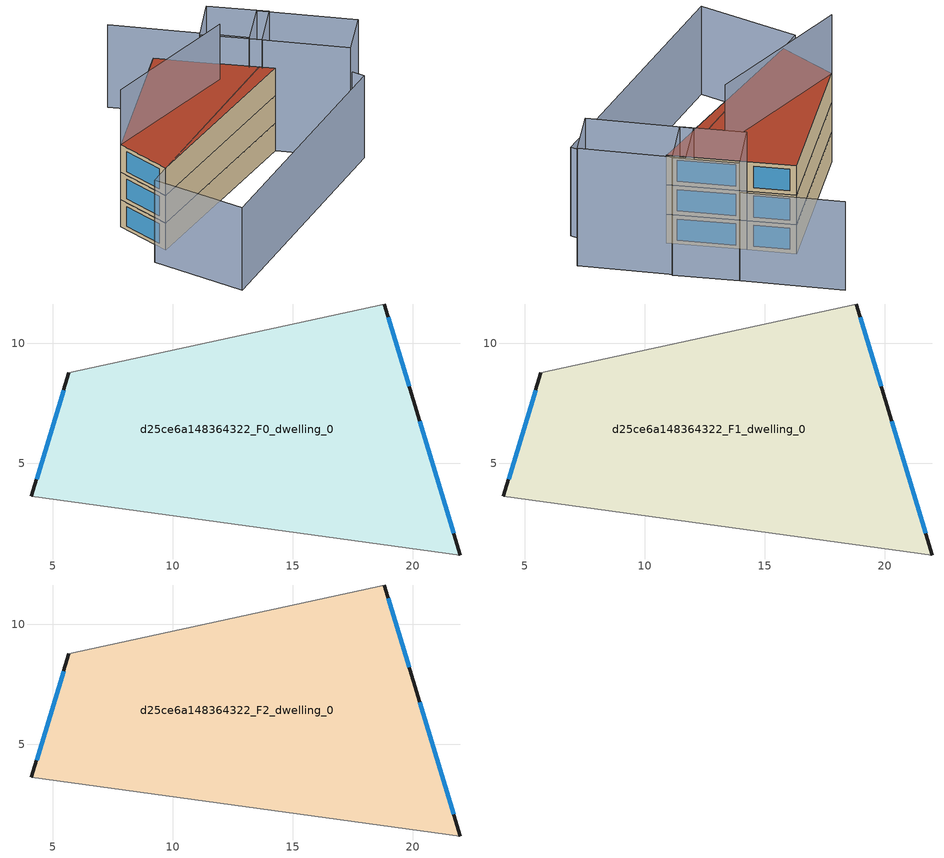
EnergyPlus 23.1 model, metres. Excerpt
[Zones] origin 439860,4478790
d25ce6a148364322_F0_dwelling_0
 floor ground (EU_floor_Construction): 18.81,11.63 20.01,7.65 21.97,1.18 4.11,3.62 5.68,8.76 z0
 wall outside (EU_wall_Construction): 5.68,8.76 4.11,3.62 / 21.97,1.18 20.01,7.65 18.81,11.63 z0:3
 wall adiabatic (EU_wall_Construction): 4.11,3.62 21.97,1.18 / 18.81,11.63 5.68,8.76 z0:3
 window (EU_Window_Construction): 5.46,8.05 4.33,4.34 / 19.84,8.2 18.98,11.08 / 21.7,2.08 20.28,6.75 z0.42:2.58
d25ce6a148364322_F1_dwelling_0
 floor to d25ce6a148364322_F0_dwelling_0 (EU_floor_Construction): 18.81,11.63 20.01,7.65 21.97,1.18 4.11,3.62 5.68,8.76 z3
 wall outside (EU_wall_Construction): 5.68,8.76 4.11,3.62 / 21.97,1.18 20.01,7.65 18.81,11.63 z3:6
 wall adiabatic (EU_wall_Construction): 4.11,3.62 21.97,1.18 / 18.81,11.63 5.68,8.76 z3:6
 window (EU_Window_Construction): 5.46,8.05 4.33,4.34 / 19.84,8.2 18.98,11.08 / 21.7,2.08 20.28,6.75 z3.42:5.58
d25ce6a148364322_F2_dwelling_0
 floor to d25ce6a148364322_F1_dwelling_0 (EU_floor_Construction): 18.81,11.63 20.01,7.65 21.97,1.18 4.11,3.62 5.68,8.76 z6
 wall outside (EU_wall_Construction): 5.68,8.76 4.11,3.62 / 21.97,1.18 20.01,7.65 18.81,11.63 z6:9
 wall adiabatic (EU_wall_Construction): 4.11,3.62 21.97,1.18 / 18.81,11.63 5.68,8.76 z6:9
 window (EU_Window_Construction): 5.46,8.05 4.33,4.34 / 19.84,8.2 18.98,11.08 / 21.7,2.08 20.28,6.75 z6.42:8.58
 roof outside (EU_roof_Construction): 21.97,1.18 20.01,7.65 18.81,11.63 5.68,8.76 4.11,3.62 z9
shading: 27.93,-4.18 23.8,-5.36 / 23.8,-5.36 21.32,3.39 / 21.32,3.39 25.45,4.56 / 25.45,4.56 27.93,-4.18 / 21.64,2.27 20.01,7.65 / 20.01,7.65 24.22,8.92 / 24.22,8.92 25.84,3.55 / 25.84,3.55 21.64,2.27 z0:12; 25.45,4.56 21.75,17.43 / 24.28,-6.47 1.5,-5.05 / 1.5,-5.05 2.05,3.75 / 2.05,3.75 24.83,2.32 / 24.83,2.32 24.28,-6.47 z0:9; 18.39,4.94 5.68,8.76 z0:15
[Building]
EU S2 Campaign: North Axis=0; Terrain=City; Solar Distribution=FullExterior
[Site:Location]
Madrid: Latitude=40.5; Longitude=-3.5; Time Zone=1; Elevation=609
[SizingPeriod:WeatherFileDays]
AnnualSizingPeriod: Begin Month=1; Begin Day of Month=1; End Month=12; End Day of Month=31; Day of Week for Start Day=Monday; Use Weather File Daylight Saving Period=No; Use Weather File Rain and Snow Indicators=No
[MATERIAL]
EU_InternalMass_Material: Roughness=MediumRough; Thickness=0.1; Conductivity=1; Density=1800; Specific Heat=900; Thermal Absorptance=0.9; Solar Absorptance=0.7; Visible Absorptance=0.7
[MATERIAL:NOMASS] Roughness=MediumRough; Thermal Absorptance=0.9; Solar Absorptance=0.7; Visible Absorptance=0.7
Name | Thermal Resistance
EU_wall_NoMass | 1.60022
EU_roof_NoMass | 1.57597
EU_floor_NoMass | 0.470652
[WINDOWMATERIAL:SIMPLEGLAZINGSYSTEM]
EU_Window_SimpleGlazing: UFactor=3.28802; Solar Heat Gain Coefficient=0.85; Visible Transmittance=0.85
[CONSTRUCTION]
EU_wall_Construction: EU_wall_NoMass
EU_roof_Construction: EU_roof_NoMass
EU_floor_Construction: EU_floor_NoMass
EU_Window_Construction: EU_Window_SimpleGlazing
EU_InternalMass_Construction: EU_InternalMass_Material
[ZONE] Type=1; Multiplier=1; Ceiling Height=autocalculate; Volume=362.654; Floor Area=autocalculate; Part of Total Floor Area=Yes
d25ce6a148364322_F0_dwelling_0; d25ce6a148364322_F1_dwelling_0; d25ce6a148364322_F2_dwelling_0
[INTERNALMASS] Construction=EU_InternalMass_Construction; Surface Area=120.885
Name | Zone or ZoneList
d25ce6a148364322_F0_dwelling_0_EU_InternalMass | d25ce6a148364322_F0_dwelling_0
d25ce6a148364322_F1_dwelling_0_EU_InternalMass | d25ce6a148364322_F1_dwelling_0
d25ce6a148364322_F2_dwelling_0_EU_InternalMass | d25ce6a148364322_F2_dwelling_0
[OTHEREQUIPMENT] Fuel Type=Electricity; Design Level Calculation Method=Watts/Area; Power per Zone Floor Area=1; Fraction Latent=0; Fraction Radiant=0; Fraction Lost=0; Carbon Dioxide Generation Rate=0; EndUse Subcategory=EU_Step8_InternalGains
Name | Zone or ZoneList or Space or SpaceList | Schedule
EU_Step8_InternalGain_d25ce6a148364322_F0_dwelling_0_f000 | d25ce6a148364322_F0_dwelling_0 | EU_Step8_GainSchedule_d25ce6a148364322_F0_dwelling_0_f000
EU_Step8_InternalGain_d25ce6a148364322_F1_dwelling_0_f000 | d25ce6a148364322_F1_dwelling_0 | EU_Step8_GainSchedule_d25ce6a148364322_F1_dwelling_0_f000
EU_Step8_InternalGain_d25ce6a148364322_F2_dwelling_0_f000 | d25ce6a148364322_F2_dwelling_0 | EU_Step8_GainSchedule_d25ce6a148364322_F2_dwelling_0_f000
[ZONEVENTILATION:DESIGNFLOWRATE] Schedule=EU_AlwaysOn; Design Flow Rate Calculation Method=AirChanges/Hour; Air Changes per Hour=0.480704; Ventilation Type=Natural; Fan Pressure Rise=0; Fan Total Efficiency=1; Constant Term Coefficient=1; Temperature Term Coefficient=0; Velocity Term Coefficient=0; Velocity Squared Term Coefficient=0; Minimum Indoor Temperature=-100; Maximum Indoor Temperature=100; Delta Temperature=-100; Minimum Outdoor Temperature=-100; Maximum Outdoor Temperature=100; Maximum Wind Speed=40
Name | Zone or ZoneList or Space or SpaceList
EU_ConstantAir_d25ce6a148364322_F0_dwelling_0 | d25ce6a148364322_F0_dwelling_0
EU_ConstantAir_d25ce6a148364322_F1_dwelling_0 | d25ce6a148364322_F1_dwelling_0
EU_ConstantAir_d25ce6a148364322_F2_dwelling_0 | d25ce6a148364322_F2_dwelling_0
[HVACTEMPLATE:THERMOSTAT] Constant Heating Setpoint=20; Constant Cooling Setpoint=50
EU_HeatOnly_d25ce6a148364322_F0_dwelling_0; EU_HeatOnly_d25ce6a148364322_F1_dwelling_0; EU_HeatOnly_d25ce6a148364322_F2_dwelling_0
[HVACTEMPLATE:ZONE:IDEALLOADSAIRSYSTEM] System Availability Schedule=EU_AlwaysOn; Maximum Heating Supply Air Temperature=50; Minimum Cooling Supply Air Temperature=13; Maximum Heating Supply Air Humidity Ratio=0.0156; Minimum Cooling Supply Air Humidity Ratio=0.0077; Heating Limit=NoLimit; Cooling Limit=NoLimit; Heating Availability Schedule=EU_AlwaysOn; Cooling Availability Schedule=EU_CoolingOff; Dehumidification Control Type=ConstantSensibleHeatRatio; Cooling Sensible Heat Ratio=0.7; Dehumidification Setpoint=60; Humidification Control Type=None; Humidification Setpoint=30; Outdoor Air Method=None; Outdoor Air Flow Rate per Person=0.00944; Outdoor Air Flow Rate per Zone Floor Area=0; Outdoor Air Flow Rate per Zone=0; Demand Controlled Ventilation Type=None; Outdoor Air Economizer Type=NoEconomizer; Heat Recovery Type=None; Sensible Heat Recovery Effectiveness=0.7; Latent Heat Recovery Effectiveness=0.65
Name | Template Thermostat
d25ce6a148364322_F0_dwelling_0 | EU_HeatOnly_d25ce6a148364322_F0_dwelling_0
d25ce6a148364322_F1_dwelling_0 | EU_HeatOnly_d25ce6a148364322_F1_dwelling_0
d25ce6a148364322_F2_dwelling_0 | EU_HeatOnly_d25ce6a148364322_F2_dwelling_0
[SIZING:ZONE] Zone Cooling Design Supply Air Temperature Input Method=SupplyAirTemperature; Zone Cooling Design Supply Air Temperature=13; Zone Heating Design Supply Air Temperature Input Method=SupplyAirTemperature; Zone Heating Design Supply Air Temperature=50; Zone Cooling Design Supply Air Humidity Ratio=0.008; Zone Heating Design Supply Air Humidity Ratio=0.008; Cooling Design Air Flow Method=DesignDay; Cooling Design Air Flow Rate=0; Cooling Minimum Air Flow per Zone Floor Area=0.000762; Cooling Minimum Air Flow=0; Cooling Minimum Air Flow Fraction=0.2; Heating Design Air Flow Method=DesignDay; Heating Design Air Flow Rate=0; Heating Maximum Air Flow per Zone Floor Area=0.002032; Heating Maximum Air Flow=0.141576; Heating Maximum Air Flow Fraction=0.3; Account for Dedicated Outdoor Air System=No; Dedicated Outdoor Air System Control Strategy=NeutralSupplyAir; Dedicated Outdoor Air Low Setpoint Temperature for Design=autosize; Dedicated Outdoor Air High Setpoint Temperature for Design=autosize; Zone Load Sizing Method=Sensible Load Only No Latent Load; Zone Latent Cooling Design Supply Air Humidity Ratio Input Method=HumidityRatioDifference; Zone Cooling Design Supply Air Humidity Ratio Difference=0.005; Zone Latent Heating Design Supply Air Humidity Ratio Input Method=HumidityRatioDifference; Zone Humidification Design Supply Air Humidity Ratio Difference=0.005
d25ce6a148364322_F0_dwelling_0; d25ce6a148364322_F1_dwelling_0; d25ce6a148364322_F2_dwelling_0
[SCHEDULE:CONSTANT]
Name | Hourly Value
EU_AlwaysOn | 1
EU_CoolingOff | 0
[SCHEDULE:FILE] Column Number=1; Rows to Skip at Top=0; Number of Hours of Data=8760; Column Separator=Comma; Interpolate to Timestep=No; Minutes per Item=60; Adjust Schedule for Daylight Savings=Yes
Name | File
EU_Step8_GainSchedule_d25ce6a148364322_F0_dwelling_0_f000 | ../../schedules/d25ce6a148364322/d25ce6a148364322_F0_dwelling_0_f000_gain.csv
EU_Step8_GainSchedule_d25ce6a148364322_F1_dwelling_0_f000 | ../../schedules/d25ce6a148364322/d25ce6a148364322_F1_dwelling_0_f000_gain.csv
EU_Step8_GainSchedule_d25ce6a148364322_F2_dwelling_0_f000 | ../../schedules/d25ce6a148364322/d25ce6a148364322_F2_dwelling_0_f000_gain.csv
